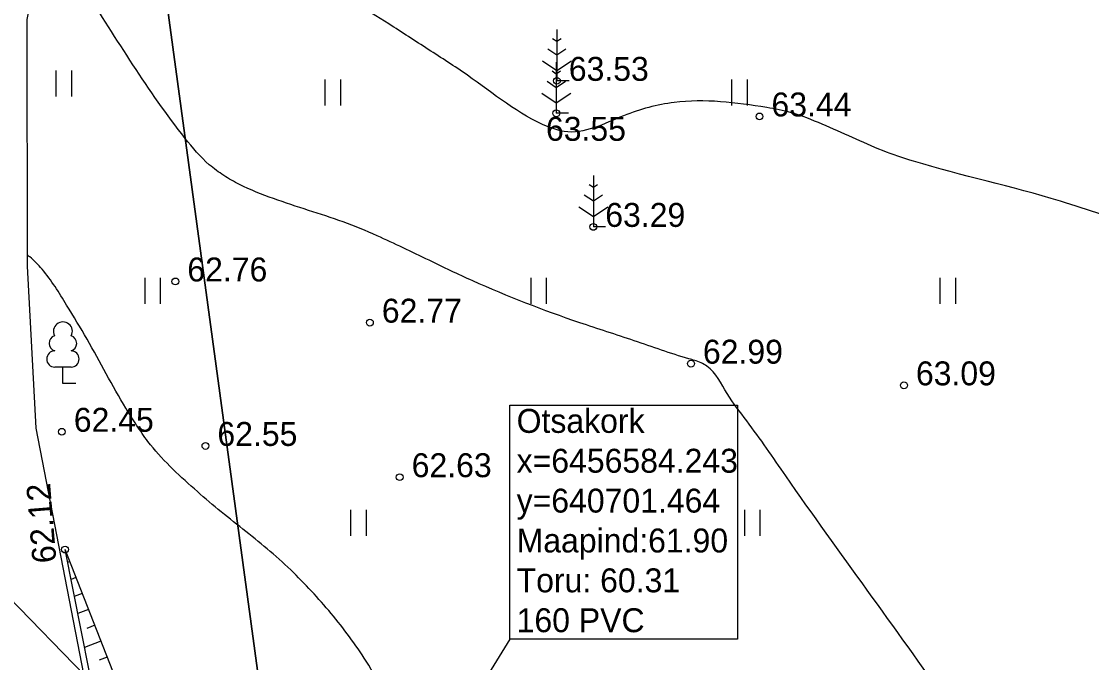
# Model space of a CAD drawing. Extents: x 640640 to 640863, y 6456506 to 6456694.
# Drawn here: x 640692.19 to 640723.53, y 6456591.7 to 6456610.46 of the extents above; entities that cross this region are included whole.
import ezdxf

# ---------------------------------------------------------------- set-up
doc = ezdxf.new("R2010")
doc.units = 0
for name, color, linetype in [('ABIJOONIS', 7, 'Continuous'), ('HALJASTUS', 7, 'Continuous'), ('HORISONTAAL', 7, 'Continuous'), ('KORGUS', 7, 'Continuous'), ('PIIR', 7, 'Continuous'), ('PUU', 7, 'Continuous'), ('RELJEEF', 7, 'Continuous'), ('TEE', 7, 'Continuous')]:
    doc.layers.add(name, color=color, linetype=linetype)

msp = doc.modelspace()

# ---------------------------------------------------------------- linework, layer by layer
at = {"layer": 'ABIJOONIS'}
for p, q in [((640682.865, 6456602.836), (640700.846, 6456584.329)), ((640706.5, 6456592.385), (640701.464, 6456584.243))]:
    msp.add_line(p, q, dxfattribs=at)
msp.add_lwpolyline([(640706.5, 6456599.23), (640713.168, 6456599.23), (640713.168, 6456592.385), (640706.5, 6456592.385)], close=True, dxfattribs=at)
at = {"layer": 'HALJASTUS'}
for p, q in [((640693.207, 6456609.028), (640693.207, 6456608.267)), ((640693.662, 6456609.028), (640693.662, 6456608.267)), ((640701.081, 6456608.764), (640701.081, 6456608.003)), ((640701.536, 6456608.764), (640701.536, 6456608.003)), ((640712.987, 6456608.764), (640712.987, 6456608.003)), ((640713.442, 6456608.764), (640713.442, 6456608.003)), ((640695.807, 6456602.958), (640695.807, 6456602.197)), ((640696.262, 6456602.958), (640696.262, 6456602.197)), ((640707.109, 6456602.958), (640707.109, 6456602.197)), ((640707.565, 6456602.958), (640707.565, 6456602.197)), ((640719.091, 6456602.958), (640719.091, 6456602.197)), ((640719.546, 6456602.958), (640719.546, 6456602.197)), ((640701.835, 6456596.172), (640701.835, 6456595.411)), ((640702.29, 6456596.172), (640702.29, 6456595.411)), ((640713.364, 6456596.172), (640713.364, 6456595.411)), ((640713.819, 6456596.172), (640713.819, 6456595.411))]:
    msp.add_line(p, q, dxfattribs=at)
at = {"layer": 'HORISONTAAL'}
for points in [[(640732.799, 6456606.067), (640732.78, 6456606.065), (640730.284, 6456605.648), (640727.83, 6456605.1), (640727.398, 6456604.969), (640726.972, 6456604.813), (640726.545, 6456604.663), (640726.11, 6456604.55), (640725.08, 6456604.54), (640722.62, 6456605.2), (640718.32, 6456606.37), (640717.412, 6456606.681), (640716.529, 6456607.063), (640715.646, 6456607.453), (640714.74, 6456607.79), (640714.02, 6456607.94), (640711.31, 6456608.09), (640709.83, 6456607.7), (640708.09, 6456607.24), (640707.62, 6456607.38), (640705.255, 6456608.887), (640704.109, 6456609.642), (640702.95, 6456610.39), (640701.95, 6456611.02), (640698.88, 6456613.21), (640697.64, 6456614.19), (640696.532, 6456615.286), (640696.091, 6456615.925), (640695.914, 6456616.272), (640695.77, 6456616.64), (640695.438, 6456618.248), (640695.36, 6456619.87), (640695.36, 6456619.97), (640695.37, 6456620.15), (640695.43, 6456620.58), (640695.426, 6456620.711)], [(640732, 6456582.308), (640731.539, 6456581.177), (640731.358, 6456580.594), (640731.21, 6456580), (640731.143, 6456579.575), (640731.112, 6456579.146), (640731.087, 6456578.717), (640731.04, 6456578.29), (640730.95, 6456577.96), (640730.84, 6456577.95), (640730.612, 6456578.283), (640730.399, 6456578.634), (640730.184, 6456578.985), (640729.95, 6456579.32), (640728.49, 6456581.15), (640728.06, 6456581.54), (640726.912, 6456582.522), (640725.752, 6456583.488), (640724.595, 6456584.46), (640723.46, 6456585.46), (640722.593, 6456586.309), (640721.775, 6456587.205), (640720.29, 6456589.12), (640719.68, 6456590), (640719.34, 6456590.49), (640714.58, 6456597.16), (640713.435, 6456598.769), (640712.858, 6456599.571), (640712.27, 6456600.37), (640711.91, 6456600.54), (640711.74, 6456600.59), (640710.14, 6456601.115), (640708.542, 6456601.645), (640705.41, 6456602.87), (640704.13, 6456603.47), (640702.61, 6456604.19), (640701.618, 6456604.594), (640700.599, 6456604.933), (640699.579, 6456605.276), (640698.58, 6456605.69), (640698.121, 6456605.953), (640697.697, 6456606.268), (640696.99, 6456607.04), (640694.03, 6456611.41), (640693.13, 6456612.76), (640692.886, 6456613.128)], [(640732.17, 6456577.862), (640732.047, 6456577.724), (640731.881, 6456577.507), (640731.71, 6456577.289), (640731.5, 6456577.08), (640730.98, 6456576.653), (640730.72, 6456576.506), (640730.59, 6456576.468), (640730.46, 6456576.46), (640730.24, 6456576.556), (640730.02, 6456576.73), (640729.866, 6456576.887), (640729.738, 6456577.059), (640729.606, 6456577.217), (640729.44, 6456577.33), (640727.66, 6456578.016), (640725.86, 6456578.64), (640719.33, 6456580.84), (640718.77, 6456581.01), (640715.76, 6456581.69), (640715.68, 6456581.71), (640714.613, 6456582.074), (640713.573, 6456582.517), (640712.536, 6456582.971), (640711.48, 6456583.37), (640711, 6456583.51), (640710.284, 6456583.684), (640709.563, 6456583.834), (640708.84, 6456583.982), (640708.12, 6456584.15), (640707.64, 6456584.38), (640707.167, 6456584.833), (640706.725, 6456585.301), (640705.912, 6456586.272), (640705.168, 6456587.284), (640704.46, 6456588.33), (640702.88, 6456590.76), (640702.29, 6456591.74), (640701.264, 6456593.138), (640700.689, 6456593.789), (640700.08, 6456594.41), (640699.394, 6456595.026), (640698.678, 6456595.606), (640697.959, 6456596.18), (640697.26, 6456596.78), (640695.9, 6456598.17), (640695.567, 6456598.649), (640695.257, 6456599.141), (640694.679, 6456600.149), (640694.117, 6456601.165), (640693.52, 6456602.16), (640692.8, 6456603.21), (640692.44, 6456603.57), (640692.373, 6456603.623)]]:
    msp.add_spline(points, degree=3, dxfattribs=at)
at = {"layer": 'KORGUS'}
for centre in [(640707.874, 6456608.723), (640707.857, 6456607.772), (640713.808, 6456607.681), (640708.942, 6456604.449), (640696.703, 6456602.852), (640702.399, 6456601.646), (640711.801, 6456600.446), (640718.038, 6456599.812), (640693.379, 6456598.453), (640697.584, 6456598.039), (640703.273, 6456597.124), (640693.472, 6456595.006)]:
    msp.add_circle(centre, 0.1, dxfattribs=at)
at = {"layer": 'PIIR'}
msp.add_lwpolyline([(640734.003, 6456678.754), (640734.74, 6456663.08), (640689.23, 6456664.08), (640700.05, 6456584.5), (640651.277, 6456596.585)], dxfattribs=at)
msp.add_lwpolyline([(640700.05, 6456584.5), (640689.23, 6456664.08), (640734.74, 6456663.08), (640738.92, 6456574.38)], close=True, dxfattribs=at)
at = {"layer": 'PUU'}
for p, q in [((640707.874, 6456610.223), (640707.874, 6456608.723)), ((640707.874, 6456609.873), (640707.75, 6456609.956)), ((640707.999, 6456609.956), (640707.874, 6456609.873)), ((640707.874, 6456609.473), (640707.608, 6456609.65)), ((640708.141, 6456609.65), (640707.874, 6456609.473)), ((640707.45, 6456609.312), (640707.874, 6456609.029)), ((640707.857, 6456609.272), (640707.857, 6456607.772)), ((640707.874, 6456609.029), (640708.298, 6456609.312)), ((640707.857, 6456608.922), (640707.732, 6456609.005)), ((640707.981, 6456609.005), (640707.857, 6456608.922)), ((640707.857, 6456608.522), (640707.59, 6456608.7)), ((640708.123, 6456608.7), (640707.857, 6456608.522)), ((640708.234, 6456608.723), (640707.874, 6456608.723)), ((640707.432, 6456608.362), (640707.857, 6456608.079)), ((640707.857, 6456608.079), (640708.281, 6456608.362)), ((640708.217, 6456607.772), (640707.857, 6456607.772)), ((640708.942, 6456605.949), (640708.942, 6456604.449)), ((640708.942, 6456605.599), (640708.817, 6456605.682)), ((640709.066, 6456605.682), (640708.942, 6456605.599)), ((640708.942, 6456605.199), (640708.675, 6456605.377)), ((640709.208, 6456605.377), (640708.942, 6456605.199)), ((640708.517, 6456605.039), (640708.942, 6456604.756)), ((640708.942, 6456604.756), (640709.366, 6456605.039)), ((640709.302, 6456604.449), (640708.942, 6456604.449)), ((640693.65, 6456600.345), (640693.17, 6456600.345)), ((640693.41, 6456599.87), (640693.41, 6456600.345)), ((640693.79, 6456599.87), (640693.41, 6456599.87))]:
    msp.add_line(p, q, dxfattribs=at)
for centre, radius, start, end in [((640693.41, 6456601.39), 0.277, 332.5799, 207.4201), ((640693.24, 6456601.043), 0.233, 109.0217, 253.1415), ((640693.58, 6456601.043), 0.233, 286.8508, 70.9859), ((640693.173, 6456600.582), 0.238, 90.0016, 269.3953), ((640693.647, 6456600.582), 0.238, 270.6047, 89.9984)]:
    msp.add_arc(centre, radius, start, end, dxfattribs=at)
at = {"layer": 'RELJEEF'}
for p, q in [((640693.611, 6456594.652), (640693.547, 6456594.627)), ((640693.793, 6456594.186), (640693.647, 6456594.129)), ((640693.976, 6456593.721), (640693.743, 6456593.629)), ((640694.159, 6456593.255), (640693.845, 6456593.132)), ((640694.341, 6456592.79), (640694.108, 6456592.698)), ((640694.524, 6456592.324), (640694.044, 6456592.136)), ((640694.706, 6456591.859), (640694.473, 6456591.767))]:
    msp.add_line(p, q, dxfattribs=at)
for points in [[(640731.516, 6456582.713), (640730.578, 6456576.457), (640725.709, 6456579.26), (640717.635, 6456581.983), (640710.761, 6456583.571), (640708.164, 6456584.187), (640699.922, 6456585.868), (640695.609, 6456589.556), (640693.472, 6456595.006)], [(640731.529, 6456574.913), (640728.836, 6456575.273), (640715.504, 6456579.515), (640707.724, 6456581.296), (640697.059, 6456584.63), (640696.197, 6456586.208), (640694.656, 6456589.062), (640693.472, 6456595.006)]]:
    msp.add_lwpolyline(points, dxfattribs=at)
at = {"layer": 'TEE'}
msp.add_lwpolyline([(640698.919, 6456582.109), (640697.059, 6456584.63), (640695.11, 6456587.395), (640694.457, 6456589.146), (640692.627, 6456598.557), (640692.373, 6456603.295), (640692.365, 6456610.518), (640693.639, 6456616.898), (640695.035, 6456620.128), (640698.2, 6456624.84), (640702.71, 6456629.274), (640708.577, 6456633.221), (640714.273, 6456636.31), (640719.977, 6456638.964), (640727.061, 6456639.168), (640730.136, 6456636.685), (640732.9, 6456632.016), (640734.089, 6456627.616), (640733.973, 6456623.503), (640733.52, 6456615.816), (640731.599, 6456589.832), (640732.137, 6456579.739), (640732.205, 6456575.882), (640730.852, 6456573.945)], dxfattribs=at)

# ---------------------------------------------------------------- texts
at = {"layer": 'ABIJOONIS'}
for s, p in [('Otsakork', (640706.696, 6456598.421)), ('x=6456584.243', (640706.696, 6456597.255)), ('y=640701.464', (640706.696, 6456596.088)), ('Maapind:61.90', (640706.696, 6456594.921)), ('Toru: 60.31', (640706.696, 6456593.755)), ('160 PVC', (640706.696, 6456592.588))]:
    msp.add_text(s, height=0.7, dxfattribs=at).set_placement(p)
at = {"layer": 'KORGUS'}
for s, p in [('63.53', (640708.224, 6456608.723)), ('63.44', (640714.158, 6456607.681)), ('63.55', (640707.555, 6456606.968)), ('63.29', (640709.292, 6456604.449)), ('62.76', (640697.053, 6456602.852)), ('62.77', (640702.749, 6456601.646)), ('62.99', (640712.151, 6456600.446)), ('63.09', (640718.388, 6456599.812)), ('62.45', (640693.729, 6456598.453)), ('62.55', (640697.934, 6456598.039)), ('62.63', (640703.623, 6456597.124))]:
    msp.add_text(s, height=0.7, dxfattribs=at).set_placement(p)
msp.add_text(' 62.12', height=0.7, rotation=94.6236, dxfattribs=at).set_placement((640693.243, 6456594.376))

doc.saveas('drawing.dxf')
